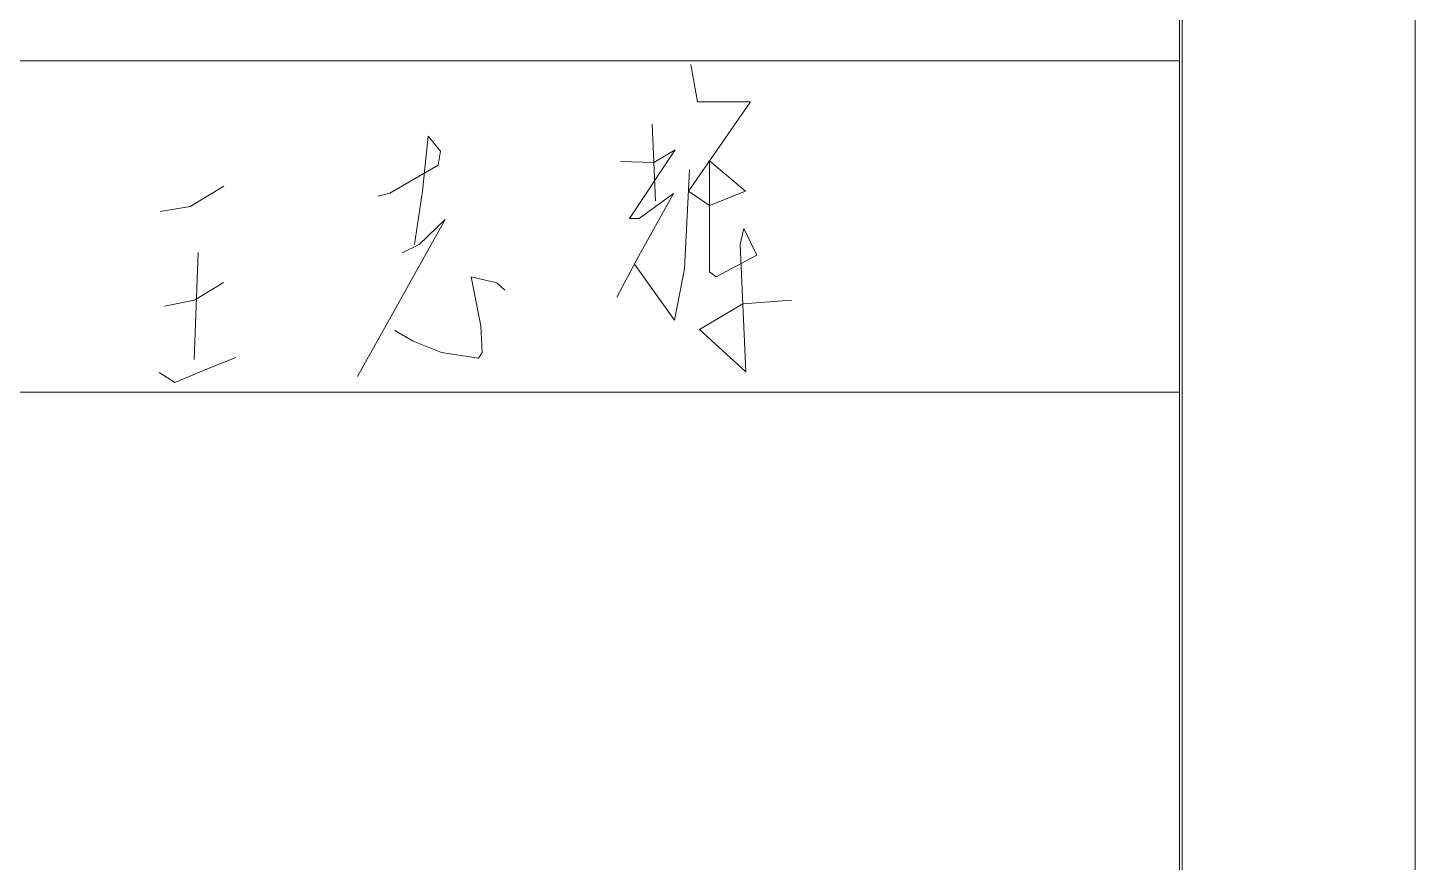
# Model space of a CAD drawing. Header units: millimetres. Extents: x 5 to 599, y 5 to 425.
# Drawn here: x 569.41 to 599, y 93.81 to 111.61 of the extents above; entities that cross this region are included whole.
import ezdxf

# ---------------------------------------------------------------- set-up
doc = ezdxf.new("R2010")
doc.units = ezdxf.units.MM
doc.linetypes.add('XKITLINE00', pattern=[0])
doc.layers.add('DrawingSheet', color=5, linetype='Continuous', lineweight=0)
doc.layers.add('OtherObjectType', color=1, linetype='Continuous', lineweight=0)

# ---------------------------------------------------------------- blocks, each defined once
blk = doc.blocks.new('*A1')
at = {"layer": 'DrawingSheet', "color": 5, "linetype": 'XKITLINE00', "lineweight": 0}
blk.add_line((599, 5), (599, 425), dxfattribs=at)
blk = doc.blocks.new('*A3')
at = {"layer": 'OtherObjectType', "color": 7, "linetype": 'XKITLINE00', "lineweight": 0}
for p, q in [((599, 5), (599, 425)), ((593.969, 420.298), (593.969, 9.6)), ((594.031, 420.349), (594.031, 9.651)), ((539.9, 110.901), (593.969, 110.901)), ((583.554, 110.828), (583.696, 110.025)), ((584.821, 110.025), (583.5, 108.121)), ((583.696, 110.025), (584.821, 110.025)), ((582.723, 109.554), (582.796, 107.917)), ((577.95, 109.293), (577.829, 108.122)), ((578.213, 108.975), (577.95, 109.293)), ((578.164, 108.68), (578.213, 108.975)), ((583.214, 109.002), (582.243, 107.537)), ((582.759, 108.735), (583.214, 109.002)), ((577.128, 108.083), (578.164, 108.68)), ((582.053, 108.758), (582.759, 108.735)), ((584.713, 108.12), (583.951, 108.771)), ((583.951, 108.771), (583.951, 106.404)), ((583.416, 106.468), (583.523, 108.58)), ((572.876, 107.794), (573.588, 108.232)), ((576.883, 108.018), (577.128, 108.083)), ((577.829, 108.122), (577.654, 106.984)), ((583.183, 108.07), (582.443, 106.743)), ((582.452, 107.537), (583.183, 108.07)), ((583.5, 108.121), (583.951, 107.816)), ((583.951, 107.816), (584.713, 108.12)), ((572.233, 107.686), (572.876, 107.794)), ((578.312, 107.521), (576.445, 104.17)), ((577.755, 106.984), (578.312, 107.521)), ((582.243, 107.537), (582.452, 107.537)), ((584.679, 107.329), (584.605, 106.988)), ((584.955, 106.761), (584.679, 107.329)), ((577.394, 106.809), (577.755, 106.984)), ((584.605, 106.988), (584.727, 104.271)), ((573.042, 106.813), (572.959, 104.533)), ((582.443, 106.743), (581.971, 105.86)), ((582.35, 106.568), (583.2, 105.369)), ((584.09, 106.296), (584.955, 106.761)), ((579.072, 105.254), (578.867, 106.293)), ((578.867, 106.293), (579.412, 106.165)), ((583.2, 105.369), (583.416, 106.468)), ((583.951, 106.404), (584.09, 106.296)), ((572.962, 105.801), (573.584, 106.173)), ((579.412, 106.165), (579.586, 106.009)), ((572.327, 105.67), (572.962, 105.801)), ((583.738, 105.171), (584.662, 105.718)), ((584.662, 105.718), (585.699, 105.799)), ((577.239, 105.15), (577.628, 104.922)), ((579.1, 104.685), (579.072, 105.254)), ((584.727, 104.271), (583.738, 105.171)), ((577.628, 104.922), (578.231, 104.684)), ((573.156, 104.295), (573.85, 104.572)), ((573.85, 104.572), (573.85, 104.572)), ((578.231, 104.684), (579.024, 104.558)), ((579.024, 104.558), (579.1, 104.685)), ((572.21, 104.255), (572.548, 104.041)), ((572.548, 104.041), (573.156, 104.295)), ((539.9, 103.838), (593.969, 103.838))]:
    blk.add_line(p, q, dxfattribs=at)

msp = doc.modelspace()

# ---------------------------------------------------------------- block references
at = {"lineweight": 0}
for name in ['*A1', '*A3']:
    msp.add_blockref(name, (0, 0), dxfattribs=at)

doc.saveas('drawing.dxf')
